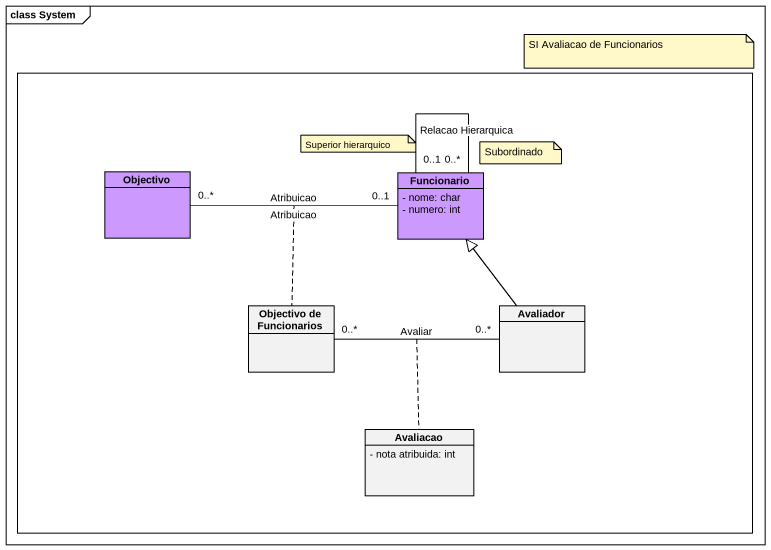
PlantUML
@startuml
mainframe class System
hide circle
hide empty members
skinparam classAttributeIconSize 0
rectangle " " as rectangle1 {
  class Objectivo #CC99FF
  class Funcionario #CC99FF {
    - nome: char
    - numero: int
  }
  class "Objectivo de Funcionarios" as Objectivo_de_Funcionarios
  class Avaliador
  class Avaliacao {
    - nota atribuida: int
  }
}
Objectivo -right- Funcionario : Atribuicao
(Objectivo, Funcionario) .. Objectivo_de_Funcionarios
Funcionario "0..1" -left- "0..*" Objectivo : Atribuicao
Funcionario "0..*" -- "0..1" Funcionario : Relacao Hierarquica
Avaliador -up-|> Funcionario
Avaliador "0..*" -left- "0..*" Objectivo_de_Funcionarios : Avaliar
(Avaliador, Objectivo_de_Funcionarios) .. Avaliacao
note as N1
  SI Avaliacao de Funcionarios
end note
note as N2
  Superior hierarquico
end note
note as N3
  Subordinado
end note
@enduml
